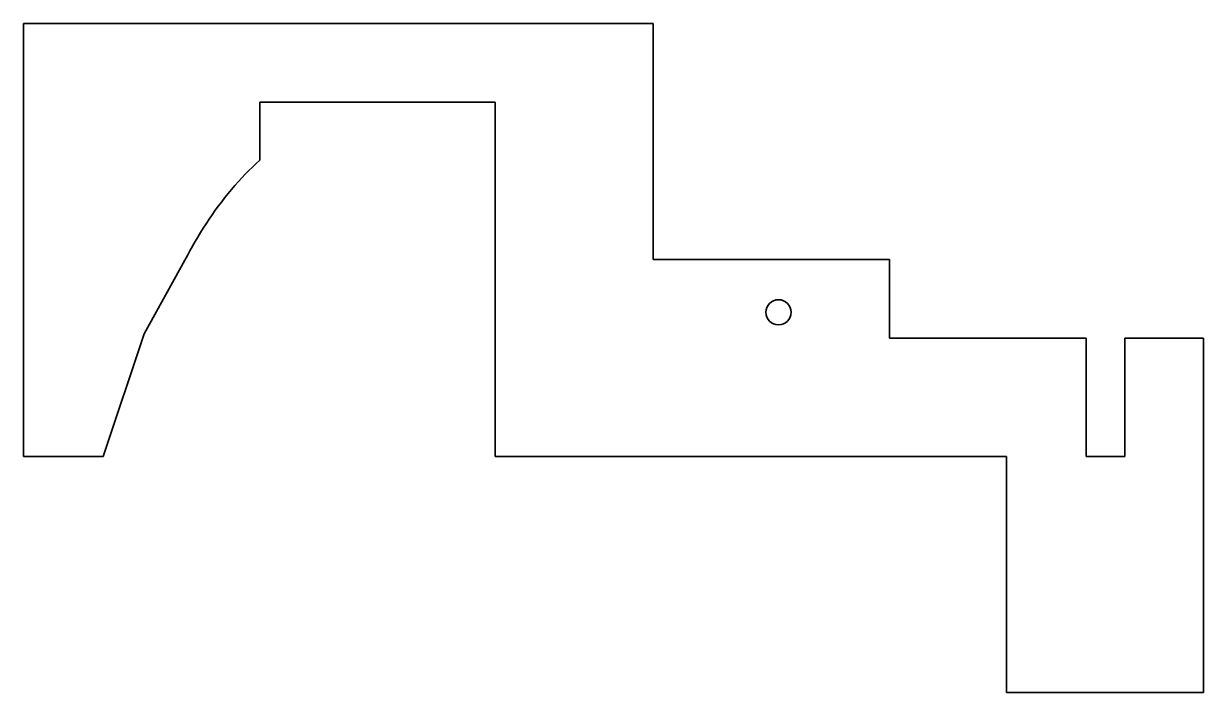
# Model space of a CAD drawing. Extents: x 134 to 284, y 102 to 187.
import ezdxf

# ---------------------------------------------------------------- set-up
doc = ezdxf.new("R2010")
doc.units = 0

msp = doc.modelspace()

# ---------------------------------------------------------------- linework, layer by layer
at = {"color": 7, "lineweight": 35}
for p, q in [((213.895111, 187.314896), (133.895111, 187.314896)), ((133.895111, 187.314896), (133.895111, 132.31488)), ((213.895111, 157.314896), (213.895111, 187.314896)), ((163.895111, 169.949921), (163.895111, 177.314896)), ((163.895111, 177.314896), (193.795105, 177.314896)), ((193.795105, 177.314896), (193.795105, 162.314896)), ((193.795105, 162.314896), (193.795105, 132.31488)), ((243.895111, 157.314896), (213.895111, 157.314896)), ((243.895111, 157.314896), (243.895111, 147.31488)), ((243.895111, 147.31488), (268.895111, 147.31488)), ((268.895111, 147.31488), (268.895111, 132.31488)), ((273.795105, 147.31488), (283.795105, 147.31488)), ((273.795105, 132.31488), (273.795105, 147.31488)), ((283.795105, 147.31488), (283.795105, 102.31488)), ((133.895111, 132.31488), (144.016968, 132.31488)), ((193.795105, 132.31488), (258.795105, 132.31488)), ((258.795105, 132.31488), (258.795105, 102.31488)), ((268.895111, 132.31488), (273.795105, 132.31488)), ((283.795105, 102.31488), (258.795105, 102.31488))]:
    msp.add_line(p, q, dxfattribs=at)
msp.add_lwpolyline([(154.396057, 157.263428), (149.205109, 147.898026), (144.016968, 132.31488)], dxfattribs=at)
msp.add_circle((229.812561, 150.619156), 1.6, dxfattribs=at)
msp.add_arc((199.807037, 133.948807), 51.046017, 146.822006, 152.82342, dxfattribs=at)
msp.add_ellipse((177.453003, 134.296799), major_axis=(-6.327797, -42.688107), ratio=0.678452, start_param=3.8317029485, end_param=4.1142290352, dxfattribs=at)

doc.saveas('drawing.dxf')
